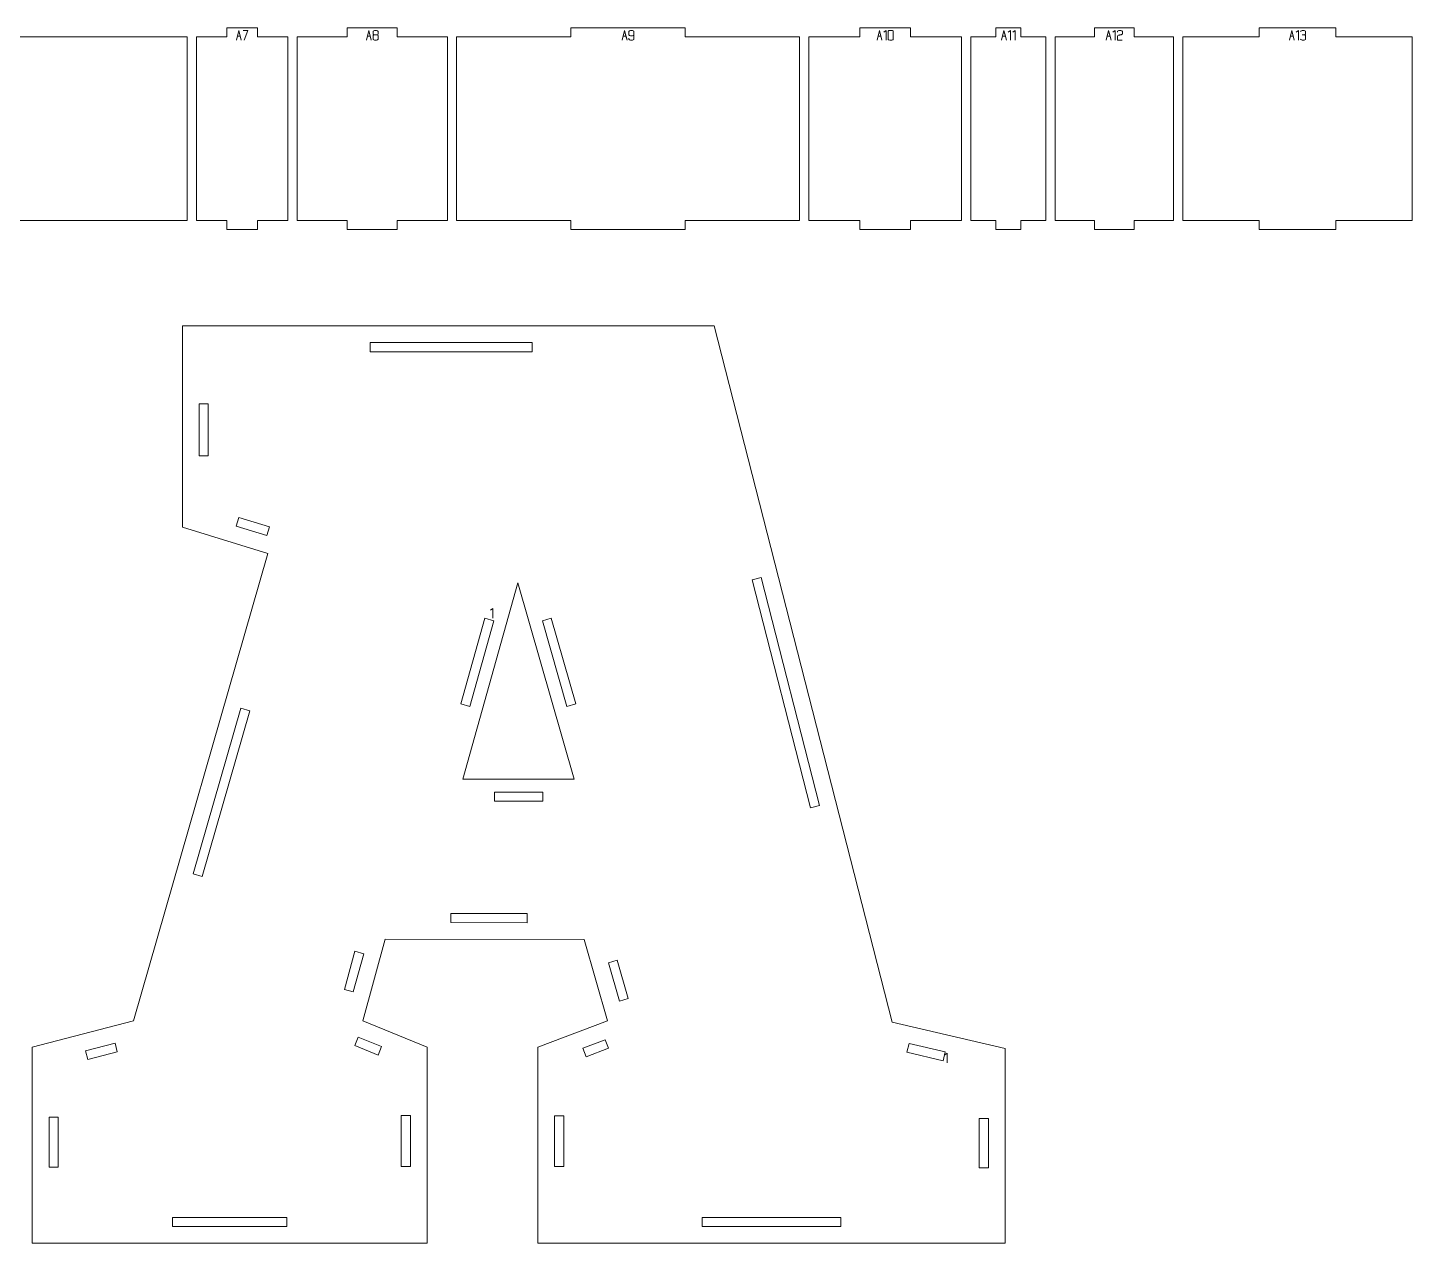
# Model space of a CAD drawing. Header units: centimetres. Extents: x -249 to 275, y -506 to 461.
# Drawn here: x -184.52 to -139.27, y 288.9 to 328.65 of the extents above; entities that cross this region are included whole.
import ezdxf

# ---------------------------------------------------------------- set-up
doc = ezdxf.new("R2010")
doc.units = ezdxf.units.CM
doc.header["$MEASUREMENT"] = 0
doc.layers.add('Capa 1', color=7, linetype='Continuous')

msp = doc.modelspace()

# ---------------------------------------------------------------- hatches: boundary and pattern name
at = {"layer": 'Capa 1', "true_color": 0x3e4095}
h = msp.add_hatch(color=175, dxfattribs=at)
edge = h.paths.add_edge_path()
edge.add_spline(control_points=[(-169.32347, 309.66116), (-169.32347, 309.66116), (-169.3996, 309.60842), (-169.3996, 309.60842), (-169.3996, 309.60842), (-169.32347, 309.66116), (-169.32347, 309.66116), (-169.32347, 309.66116), (-169.32347, 309.34426), (-169.32347, 309.34426), (-169.32347, 309.34426), (-169.32347, 309.66116), (-169.32347, 309.66116)], knot_values=[0, 0, 0, 0, 0.25, 0.25, 0.25, 0.5, 0.5, 0.5, 0.75, 0.75, 0.75, 1, 1, 1, 1], degree=3, periodic=1)

# ---------------------------------------------------------------- linework, layer by layer
at = {"layer": 'Capa 1', "color": 240, "lineweight": 9}
for points, knots in [([(-196.22476, 328.35017), (-196.22476, 328.35017), (-196.22476, 322.35017), (-196.22476, 322.35017), (-196.22476, 322.35017), (-190.5866, 322.35017), (-190.5866, 322.35017), (-190.5866, 322.35017), (-190.5866, 322.05017), (-190.5866, 322.05017), (-190.5866, 322.05017), (-184.94844, 322.05017), (-184.94844, 322.05017), (-184.94844, 322.05017), (-184.94844, 322.35017), (-184.94844, 322.35017), (-184.94844, 322.35017), (-179.31028, 322.35017), (-179.31028, 322.35017), (-179.31028, 322.35017), (-179.31028, 328.35017), (-179.31028, 328.35017), (-179.31028, 328.35017), (-184.94844, 328.35017), (-184.94844, 328.35017), (-184.94844, 328.35017), (-184.94844, 328.65017), (-184.94844, 328.65017), (-184.94844, 328.65017), (-190.5866, 328.65017), (-190.5866, 328.65017), (-190.5866, 328.65017), (-190.5866, 328.35017), (-190.5866, 328.35017), (-190.5866, 328.35017), (-196.22476, 328.35017), (-196.22476, 328.35017)], [0, 0, 0, 0, 0.08333333, 0.08333333, 0.08333333, 0.16666667, 0.16666667, 0.16666667, 0.25, 0.25, 0.25, 0.33333333, 0.33333333, 0.33333333, 0.41666667, 0.41666667, 0.41666667, 0.5, 0.5, 0.5, 0.58333333, 0.58333333, 0.58333333, 0.66666667, 0.66666667, 0.66666667, 0.75, 0.75, 0.75, 0.83333333, 0.83333333, 0.83333333, 0.91666667, 0.91666667, 0.91666667, 1, 1, 1, 1]), ([(-179.01028, 328.35017), (-179.01028, 328.35017), (-179.01028, 322.35017), (-179.01028, 322.35017), (-179.01028, 322.35017), (-178.01262, 322.35017), (-178.01262, 322.35017), (-178.01262, 322.35017), (-178.01262, 322.05017), (-178.01262, 322.05017), (-178.01262, 322.05017), (-177.01495, 322.05017), (-177.01495, 322.05017), (-177.01495, 322.05017), (-177.01495, 322.35017), (-177.01495, 322.35017), (-177.01495, 322.35017), (-176.01729, 322.35017), (-176.01729, 322.35017), (-176.01729, 322.35017), (-176.01729, 328.35017), (-176.01729, 328.35017), (-176.01729, 328.35017), (-177.01495, 328.35017), (-177.01495, 328.35017), (-177.01495, 328.35017), (-177.01495, 328.65017), (-177.01495, 328.65017), (-177.01495, 328.65017), (-178.01262, 328.65017), (-178.01262, 328.65017), (-178.01262, 328.65017), (-178.01262, 328.35017), (-178.01262, 328.35017), (-178.01262, 328.35017), (-179.01028, 328.35017), (-179.01028, 328.35017)], [0, 0, 0, 0, 0.08333333, 0.08333333, 0.08333333, 0.16666667, 0.16666667, 0.16666667, 0.25, 0.25, 0.25, 0.33333333, 0.33333333, 0.33333333, 0.41666667, 0.41666667, 0.41666667, 0.5, 0.5, 0.5, 0.58333333, 0.58333333, 0.58333333, 0.66666667, 0.66666667, 0.66666667, 0.75, 0.75, 0.75, 0.83333333, 0.83333333, 0.83333333, 0.91666667, 0.91666667, 0.91666667, 1, 1, 1, 1]), ([(-175.71729, 328.35017), (-175.71729, 328.35017), (-175.71729, 322.35017), (-175.71729, 322.35017), (-175.71729, 322.35017), (-174.08115, 322.35017), (-174.08115, 322.35017), (-174.08115, 322.35017), (-174.08115, 322.05017), (-174.08115, 322.05017), (-174.08115, 322.05017), (-172.44501, 322.05017), (-172.44501, 322.05017), (-172.44501, 322.05017), (-172.44501, 322.35017), (-172.44501, 322.35017), (-172.44501, 322.35017), (-170.80886, 322.35017), (-170.80886, 322.35017), (-170.80886, 322.35017), (-170.80886, 328.35017), (-170.80886, 328.35017), (-170.80886, 328.35017), (-172.44501, 328.35017), (-172.44501, 328.35017), (-172.44501, 328.35017), (-172.44501, 328.65017), (-172.44501, 328.65017), (-172.44501, 328.65017), (-174.08115, 328.65017), (-174.08115, 328.65017), (-174.08115, 328.65017), (-174.08115, 328.35017), (-174.08115, 328.35017), (-174.08115, 328.35017), (-175.71729, 328.35017), (-175.71729, 328.35017)], [0, 0, 0, 0, 0.08333333, 0.08333333, 0.08333333, 0.16666667, 0.16666667, 0.16666667, 0.25, 0.25, 0.25, 0.33333333, 0.33333333, 0.33333333, 0.41666667, 0.41666667, 0.41666667, 0.5, 0.5, 0.5, 0.58333333, 0.58333333, 0.58333333, 0.66666667, 0.66666667, 0.66666667, 0.75, 0.75, 0.75, 0.83333333, 0.83333333, 0.83333333, 0.91666667, 0.91666667, 0.91666667, 1, 1, 1, 1]), ([(-170.50886, 328.35017), (-170.50886, 328.35017), (-170.50886, 322.35017), (-170.50886, 322.35017), (-170.50886, 322.35017), (-166.77144, 322.35017), (-166.77144, 322.35017), (-166.77144, 322.35017), (-166.77144, 322.05017), (-166.77144, 322.05017), (-166.77144, 322.05017), (-163.03401, 322.05017), (-163.03401, 322.05017), (-163.03401, 322.05017), (-163.03401, 322.35017), (-163.03401, 322.35017), (-163.03401, 322.35017), (-159.29658, 322.35017), (-159.29658, 322.35017), (-159.29658, 322.35017), (-159.29658, 328.35017), (-159.29658, 328.35017), (-159.29658, 328.35017), (-163.03401, 328.35017), (-163.03401, 328.35017), (-163.03401, 328.35017), (-163.03401, 328.65017), (-163.03401, 328.65017), (-163.03401, 328.65017), (-166.77144, 328.65017), (-166.77144, 328.65017), (-166.77144, 328.65017), (-166.77144, 328.35017), (-166.77144, 328.35017), (-166.77144, 328.35017), (-170.50886, 328.35017), (-170.50886, 328.35017)], [0, 0, 0, 0, 0.08333333, 0.08333333, 0.08333333, 0.16666667, 0.16666667, 0.16666667, 0.25, 0.25, 0.25, 0.33333333, 0.33333333, 0.33333333, 0.41666667, 0.41666667, 0.41666667, 0.5, 0.5, 0.5, 0.58333333, 0.58333333, 0.58333333, 0.66666667, 0.66666667, 0.66666667, 0.75, 0.75, 0.75, 0.83333333, 0.83333333, 0.83333333, 0.91666667, 0.91666667, 0.91666667, 1, 1, 1, 1]), ([(-158.99658, 328.35017), (-158.99658, 328.35017), (-158.99658, 322.35017), (-158.99658, 322.35017), (-158.99658, 322.35017), (-157.33172, 322.35017), (-157.33172, 322.35017), (-157.33172, 322.35017), (-157.33172, 322.05017), (-157.33172, 322.05017), (-157.33172, 322.05017), (-155.66686, 322.05017), (-155.66686, 322.05017), (-155.66686, 322.05017), (-155.66686, 322.35017), (-155.66686, 322.35017), (-155.66686, 322.35017), (-154.002, 322.35017), (-154.002, 322.35017), (-154.002, 322.35017), (-154.002, 328.35017), (-154.002, 328.35017), (-154.002, 328.35017), (-155.66686, 328.35017), (-155.66686, 328.35017), (-155.66686, 328.35017), (-155.66686, 328.65017), (-155.66686, 328.65017), (-155.66686, 328.65017), (-157.33172, 328.65017), (-157.33172, 328.65017), (-157.33172, 328.65017), (-157.33172, 328.35017), (-157.33172, 328.35017), (-157.33172, 328.35017), (-158.99658, 328.35017), (-158.99658, 328.35017)], [0, 0, 0, 0, 0.08333333, 0.08333333, 0.08333333, 0.16666667, 0.16666667, 0.16666667, 0.25, 0.25, 0.25, 0.33333333, 0.33333333, 0.33333333, 0.41666667, 0.41666667, 0.41666667, 0.5, 0.5, 0.5, 0.58333333, 0.58333333, 0.58333333, 0.66666667, 0.66666667, 0.66666667, 0.75, 0.75, 0.75, 0.83333333, 0.83333333, 0.83333333, 0.91666667, 0.91666667, 0.91666667, 1, 1, 1, 1]), ([(-153.702, 328.35017), (-153.702, 328.35017), (-153.702, 322.35017), (-153.702, 322.35017), (-153.702, 322.35017), (-152.8821, 322.35017), (-152.8821, 322.35017), (-152.8821, 322.35017), (-152.8821, 322.05017), (-152.8821, 322.05017), (-152.8821, 322.05017), (-152.0622, 322.05017), (-152.0622, 322.05017), (-152.0622, 322.05017), (-152.0622, 322.35017), (-152.0622, 322.35017), (-152.0622, 322.35017), (-151.2423, 322.35017), (-151.2423, 322.35017), (-151.2423, 322.35017), (-151.2423, 328.35017), (-151.2423, 328.35017), (-151.2423, 328.35017), (-152.0622, 328.35017), (-152.0622, 328.35017), (-152.0622, 328.35017), (-152.0622, 328.65017), (-152.0622, 328.65017), (-152.0622, 328.65017), (-152.8821, 328.65017), (-152.8821, 328.65017), (-152.8821, 328.65017), (-152.8821, 328.35017), (-152.8821, 328.35017), (-152.8821, 328.35017), (-153.702, 328.35017), (-153.702, 328.35017)], [0, 0, 0, 0, 0.08333333, 0.08333333, 0.08333333, 0.16666667, 0.16666667, 0.16666667, 0.25, 0.25, 0.25, 0.33333333, 0.33333333, 0.33333333, 0.41666667, 0.41666667, 0.41666667, 0.5, 0.5, 0.5, 0.58333333, 0.58333333, 0.58333333, 0.66666667, 0.66666667, 0.66666667, 0.75, 0.75, 0.75, 0.83333333, 0.83333333, 0.83333333, 0.91666667, 0.91666667, 0.91666667, 1, 1, 1, 1]), ([(-150.9423, 328.35017), (-150.9423, 328.35017), (-150.9423, 322.35017), (-150.9423, 322.35017), (-150.9423, 322.35017), (-149.65235, 322.35017), (-149.65235, 322.35017), (-149.65235, 322.35017), (-149.65235, 322.05017), (-149.65235, 322.05017), (-149.65235, 322.05017), (-148.3624, 322.05017), (-148.3624, 322.05017), (-148.3624, 322.05017), (-148.3624, 322.35017), (-148.3624, 322.35017), (-148.3624, 322.35017), (-147.07246, 322.35017), (-147.07246, 322.35017), (-147.07246, 322.35017), (-147.07246, 328.35017), (-147.07246, 328.35017), (-147.07246, 328.35017), (-148.3624, 328.35017), (-148.3624, 328.35017), (-148.3624, 328.35017), (-148.3624, 328.65017), (-148.3624, 328.65017), (-148.3624, 328.65017), (-149.65235, 328.65017), (-149.65235, 328.65017), (-149.65235, 328.65017), (-149.65235, 328.35017), (-149.65235, 328.35017), (-149.65235, 328.35017), (-150.9423, 328.35017), (-150.9423, 328.35017)], [0, 0, 0, 0, 0.08333333, 0.08333333, 0.08333333, 0.16666667, 0.16666667, 0.16666667, 0.25, 0.25, 0.25, 0.33333333, 0.33333333, 0.33333333, 0.41666667, 0.41666667, 0.41666667, 0.5, 0.5, 0.5, 0.58333333, 0.58333333, 0.58333333, 0.66666667, 0.66666667, 0.66666667, 0.75, 0.75, 0.75, 0.83333333, 0.83333333, 0.83333333, 0.91666667, 0.91666667, 0.91666667, 1, 1, 1, 1]), ([(-146.77246, 328.35017), (-146.77246, 328.35017), (-146.77246, 322.35017), (-146.77246, 322.35017), (-146.77246, 322.35017), (-144.27145, 322.35017), (-144.27145, 322.35017), (-144.27145, 322.35017), (-144.27145, 322.05017), (-144.27145, 322.05017), (-144.27145, 322.05017), (-141.77045, 322.05017), (-141.77045, 322.05017), (-141.77045, 322.05017), (-141.77045, 322.35017), (-141.77045, 322.35017), (-141.77045, 322.35017), (-139.26944, 322.35017), (-139.26944, 322.35017), (-139.26944, 322.35017), (-139.26944, 328.35017), (-139.26944, 328.35017), (-139.26944, 328.35017), (-141.77045, 328.35017), (-141.77045, 328.35017), (-141.77045, 328.35017), (-141.77045, 328.65017), (-141.77045, 328.65017), (-141.77045, 328.65017), (-144.27145, 328.65017), (-144.27145, 328.65017), (-144.27145, 328.65017), (-144.27145, 328.35017), (-144.27145, 328.35017), (-144.27145, 328.35017), (-146.77246, 328.35017), (-146.77246, 328.35017)], [0, 0, 0, 0, 0.08333333, 0.08333333, 0.08333333, 0.16666667, 0.16666667, 0.16666667, 0.25, 0.25, 0.25, 0.33333333, 0.33333333, 0.33333333, 0.41666667, 0.41666667, 0.41666667, 0.5, 0.5, 0.5, 0.58333333, 0.58333333, 0.58333333, 0.66666667, 0.66666667, 0.66666667, 0.75, 0.75, 0.75, 0.83333333, 0.83333333, 0.83333333, 0.91666667, 0.91666667, 0.91666667, 1, 1, 1, 1]), ([(-152.5745, 295.27358), (-152.5745, 295.27358), (-152.5745, 288.90342), (-152.5745, 288.90342), (-152.5745, 288.90342), (-167.85055, 288.90342), (-167.85055, 288.90342), (-167.85055, 288.90342), (-167.85055, 295.31663), (-167.85055, 295.31663), (-167.85055, 295.31663), (-165.5699, 296.17746), (-165.5699, 296.17746), (-165.5699, 296.17746), (-166.33554, 298.8353), (-166.33554, 298.8353), (-166.33554, 298.8353), (-172.84216, 298.84604), (-172.84216, 298.84604), (-172.84216, 298.84604), (-173.57369, 296.17746), (-173.57369, 296.17746), (-173.57369, 296.17746), (-171.46516, 295.31663), (-171.46516, 295.31663), (-171.46516, 295.31663), (-171.46516, 288.90342), (-171.46516, 288.90342), (-171.46516, 288.90342), (-184.3745, 288.90342), (-184.3745, 288.90342), (-184.3745, 288.90342), (-184.3745, 295.31663), (-184.3745, 295.31663), (-184.3745, 295.31663), (-181.0611, 296.17746), (-181.0611, 296.17746), (-181.0611, 296.17746), (-176.67193, 311.45721), (-176.67193, 311.45721), (-176.67193, 311.45721), (-179.46896, 312.31805), (-179.46896, 312.31805), (-179.46896, 312.31805), (-179.46896, 318.90342), (-179.46896, 318.90342), (-179.46896, 318.90342), (-162.08438, 318.90342), (-162.08438, 318.90342), (-162.08438, 318.90342), (-156.27518, 296.13442), (-156.27518, 296.13442), (-156.27518, 296.13442), (-152.5745, 295.27358), (-152.5745, 295.27358)], [0, 0, 0, 0, 0.05555556, 0.05555556, 0.05555556, 0.11111111, 0.11111111, 0.11111111, 0.16666667, 0.16666667, 0.16666667, 0.22222222, 0.22222222, 0.22222222, 0.27777778, 0.27777778, 0.27777778, 0.33333333, 0.33333333, 0.33333333, 0.38888889, 0.38888889, 0.38888889, 0.44444444, 0.44444444, 0.44444444, 0.5, 0.5, 0.5, 0.55555556, 0.55555556, 0.55555556, 0.61111111, 0.61111111, 0.61111111, 0.66666667, 0.66666667, 0.66666667, 0.72222222, 0.72222222, 0.72222222, 0.77777778, 0.77777778, 0.77777778, 0.83333333, 0.83333333, 0.83333333, 0.88888889, 0.88888889, 0.88888889, 0.94444444, 0.94444444, 0.94444444, 1, 1, 1, 1]), ([(-173.32815, 318.05489), (-173.32815, 318.05489), (-168.03588, 318.05489), (-168.03588, 318.05489), (-168.03588, 318.05489), (-168.03588, 318.35489), (-168.03588, 318.35489), (-168.03588, 318.35489), (-173.32815, 318.35489), (-173.32815, 318.35489), (-173.32815, 318.35489), (-173.32815, 318.05489), (-173.32815, 318.05489)], [0, 0, 0, 0, 0.25, 0.25, 0.25, 0.5, 0.5, 0.5, 0.75, 0.75, 0.75, 1, 1, 1, 1]), ([(-178.62043, 314.6481), (-178.62043, 314.6481), (-178.62043, 316.3515), (-178.62043, 316.3515), (-178.62043, 316.3515), (-178.92043, 316.3515), (-178.92043, 316.3515), (-178.92043, 316.3515), (-178.92043, 314.6481), (-178.92043, 314.6481), (-178.92043, 314.6481), (-178.62043, 314.6481), (-178.62043, 314.6481)], [0, 0, 0, 0, 0.25, 0.25, 0.25, 0.5, 0.5, 0.5, 0.75, 0.75, 0.75, 1, 1, 1, 1]), ([(-176.62446, 312.33041), (-176.62446, 312.33041), (-177.62245, 312.63756), (-177.62245, 312.63756), (-177.62245, 312.63756), (-177.71069, 312.35083), (-177.71069, 312.35083), (-177.71069, 312.35083), (-176.71271, 312.04368), (-176.71271, 312.04368), (-176.71271, 312.04368), (-176.62446, 312.33041), (-176.62446, 312.33041)], [0, 0, 0, 0, 0.25, 0.25, 0.25, 0.5, 0.5, 0.5, 0.75, 0.75, 0.75, 1, 1, 1, 1]), ([(-168.50008, 310.50157), (-168.50008, 310.50157), (-170.29826, 304.08381), (-170.29826, 304.08381), (-170.29826, 304.08381), (-166.66106, 304.08381), (-166.66106, 304.08381), (-166.66106, 304.08381), (-168.50008, 310.50157), (-168.50008, 310.50157)], [0, 0, 0, 0, 0.33333333, 0.33333333, 0.33333333, 0.66666667, 0.66666667, 0.66666667, 1, 1, 1, 1]), ([(-160.84096, 310.59756), (-160.84096, 310.59756), (-158.93833, 303.14022), (-158.93833, 303.14022), (-158.93833, 303.14022), (-158.64764, 303.21439), (-158.64764, 303.21439), (-158.64764, 303.21439), (-160.55028, 310.67172), (-160.55028, 310.67172), (-160.55028, 310.67172), (-160.84096, 310.59756), (-160.84096, 310.59756)], [0, 0, 0, 0, 0.25, 0.25, 0.25, 0.5, 0.5, 0.5, 0.75, 0.75, 0.75, 1, 1, 1, 1]), ([(-170.07338, 306.45894), (-170.07338, 306.45894), (-169.28902, 309.25834), (-169.28902, 309.25834), (-169.28902, 309.25834), (-169.5779, 309.33928), (-169.5779, 309.33928), (-169.5779, 309.33928), (-170.36225, 306.53988), (-170.36225, 306.53988), (-170.36225, 306.53988), (-170.07338, 306.45894), (-170.07338, 306.45894)], [0, 0, 0, 0, 0.25, 0.25, 0.25, 0.5, 0.5, 0.5, 0.75, 0.75, 0.75, 1, 1, 1, 1]), ([(-167.7025, 309.25834), (-167.7025, 309.25834), (-166.90032, 306.45894), (-166.90032, 306.45894), (-166.90032, 306.45894), (-166.61193, 306.54158), (-166.61193, 306.54158), (-166.61193, 306.54158), (-167.4141, 309.34098), (-167.4141, 309.34098), (-167.4141, 309.34098), (-167.7025, 309.25834), (-167.7025, 309.25834)], [0, 0, 0, 0, 0.25, 0.25, 0.25, 0.5, 0.5, 0.5, 0.75, 0.75, 0.75, 1, 1, 1, 1]), ([(-178.82256, 300.89694), (-178.82256, 300.89694), (-177.26593, 306.31595), (-177.26593, 306.31595), (-177.26593, 306.31595), (-177.55427, 306.39878), (-177.55427, 306.39878), (-177.55427, 306.39878), (-179.1109, 300.97976), (-179.1109, 300.97976), (-179.1109, 300.97976), (-178.82256, 300.89694), (-178.82256, 300.89694)], [0, 0, 0, 0, 0.25, 0.25, 0.25, 0.5, 0.5, 0.5, 0.75, 0.75, 0.75, 1, 1, 1, 1]), ([(-167.68468, 303.65955), (-167.68468, 303.65955), (-169.2712, 303.65955), (-169.2712, 303.65955), (-169.2712, 303.65955), (-169.2712, 303.35955), (-169.2712, 303.35955), (-169.2712, 303.35955), (-167.68468, 303.35955), (-167.68468, 303.35955), (-167.68468, 303.35955), (-167.68468, 303.65955), (-167.68468, 303.65955)], [0, 0, 0, 0, 0.25, 0.25, 0.25, 0.5, 0.5, 0.5, 0.75, 0.75, 0.75, 1, 1, 1, 1]), ([(-168.19764, 299.68691), (-168.19764, 299.68691), (-170.69864, 299.69103), (-170.69864, 299.69103), (-170.69864, 299.69103), (-170.69914, 299.39104), (-170.69914, 299.39104), (-170.69914, 299.39104), (-168.19814, 299.38691), (-168.19814, 299.38691), (-168.19814, 299.38691), (-168.19764, 299.68691), (-168.19764, 299.68691)], [0, 0, 0, 0, 0.25, 0.25, 0.25, 0.5, 0.5, 0.5, 0.75, 0.75, 0.75, 1, 1, 1, 1]), ([(-173.83013, 298.45159), (-173.83013, 298.45159), (-174.17115, 297.20754), (-174.17115, 297.20754), (-174.17115, 297.20754), (-173.88183, 297.12822), (-173.88183, 297.12822), (-173.88183, 297.12822), (-173.5408, 298.37228), (-173.5408, 298.37228), (-173.5408, 298.37228), (-173.83013, 298.45159), (-173.83013, 298.45159)], [0, 0, 0, 0, 0.25, 0.25, 0.25, 0.5, 0.5, 0.5, 0.75, 0.75, 0.75, 1, 1, 1, 1]), ([(-164.89751, 296.90867), (-164.89751, 296.90867), (-165.25719, 298.15729), (-165.25719, 298.15729), (-165.25719, 298.15729), (-165.54547, 298.07424), (-165.54547, 298.07424), (-165.54547, 298.07424), (-165.18578, 296.82563), (-165.18578, 296.82563), (-165.18578, 296.82563), (-164.89751, 296.90867), (-164.89751, 296.90867)], [0, 0, 0, 0, 0.25, 0.25, 0.25, 0.5, 0.5, 0.5, 0.75, 0.75, 0.75, 1, 1, 1, 1]), ([(-173.83184, 295.36634), (-173.83184, 295.36634), (-173.07277, 295.05643), (-173.07277, 295.05643), (-173.07277, 295.05643), (-172.95937, 295.33418), (-172.95937, 295.33418), (-172.95937, 295.33418), (-173.71845, 295.64408), (-173.71845, 295.64408), (-173.71845, 295.64408), (-173.83184, 295.36634), (-173.83184, 295.36634)], [0, 0, 0, 0, 0.25, 0.25, 0.25, 0.5, 0.5, 0.5, 0.75, 0.75, 0.75, 1, 1, 1, 1]), ([(-166.27387, 295.00478), (-166.27387, 295.00478), (-165.54573, 295.27962), (-165.54573, 295.27962), (-165.54573, 295.27962), (-165.65167, 295.56029), (-165.65167, 295.56029), (-165.65167, 295.56029), (-166.37982, 295.28545), (-166.37982, 295.28545), (-166.37982, 295.28545), (-166.27387, 295.00478), (-166.27387, 295.00478)], [0, 0, 0, 0, 0.25, 0.25, 0.25, 0.5, 0.5, 0.5, 0.75, 0.75, 0.75, 1, 1, 1, 1]), ([(-182.56036, 294.91125), (-182.56036, 294.91125), (-181.59476, 295.16211), (-181.59476, 295.16211), (-181.59476, 295.16211), (-181.67019, 295.45248), (-181.67019, 295.45248), (-181.67019, 295.45248), (-182.6358, 295.20161), (-182.6358, 295.20161), (-182.6358, 295.20161), (-182.56036, 294.91125), (-182.56036, 294.91125)], [0, 0, 0, 0, 0.25, 0.25, 0.25, 0.5, 0.5, 0.5, 0.75, 0.75, 0.75, 1, 1, 1, 1]), ([(-155.78758, 295.14981), (-155.78758, 295.14981), (-154.6053, 294.8748), (-154.6053, 294.8748), (-154.6053, 294.8748), (-154.53733, 295.167), (-154.53733, 295.167), (-154.53733, 295.167), (-155.71961, 295.44201), (-155.71961, 295.44201), (-155.71961, 295.44201), (-155.78758, 295.14981), (-155.78758, 295.14981)], [0, 0, 0, 0, 0.25, 0.25, 0.25, 0.5, 0.5, 0.5, 0.75, 0.75, 0.75, 1, 1, 1, 1]), ([(-183.52597, 291.38809), (-183.52597, 291.38809), (-183.52597, 293.02424), (-183.52597, 293.02424), (-183.52597, 293.02424), (-183.82597, 293.02424), (-183.82597, 293.02424), (-183.82597, 293.02424), (-183.82597, 291.38809), (-183.82597, 291.38809), (-183.82597, 291.38809), (-183.52597, 291.38809), (-183.52597, 291.38809)], [0, 0, 0, 0, 0.25, 0.25, 0.25, 0.5, 0.5, 0.5, 0.75, 0.75, 0.75, 1, 1, 1, 1]), ([(-172.31369, 293.08167), (-172.31369, 293.08167), (-172.31369, 291.41681), (-172.31369, 291.41681), (-172.31369, 291.41681), (-172.01369, 291.41681), (-172.01369, 291.41681), (-172.01369, 291.41681), (-172.01369, 293.08167), (-172.01369, 293.08167), (-172.01369, 293.08167), (-172.31369, 293.08167), (-172.31369, 293.08167)], [0, 0, 0, 0, 0.25, 0.25, 0.25, 0.5, 0.5, 0.5, 0.75, 0.75, 0.75, 1, 1, 1, 1]), ([(-167.00202, 291.41128), (-167.00202, 291.41128), (-167.00202, 293.07061), (-167.00202, 293.07061), (-167.00202, 293.07061), (-167.30202, 293.07061), (-167.30202, 293.07061), (-167.30202, 293.07061), (-167.30202, 291.41128), (-167.30202, 291.41128), (-167.30202, 291.41128), (-167.00202, 291.41128), (-167.00202, 291.41128)], [0, 0, 0, 0, 0.25, 0.25, 0.25, 0.5, 0.5, 0.5, 0.75, 0.75, 0.75, 1, 1, 1, 1]), ([(-153.42303, 292.98384), (-153.42303, 292.98384), (-153.42303, 291.36789), (-153.42303, 291.36789), (-153.42303, 291.36789), (-153.12303, 291.36789), (-153.12303, 291.36789), (-153.12303, 291.36789), (-153.12303, 292.98384), (-153.12303, 292.98384), (-153.12303, 292.98384), (-153.42303, 292.98384), (-153.42303, 292.98384)], [0, 0, 0, 0, 0.25, 0.25, 0.25, 0.5, 0.5, 0.5, 0.75, 0.75, 0.75, 1, 1, 1, 1]), ([(-176.05112, 289.75195), (-176.05112, 289.75195), (-179.78854, 289.75195), (-179.78854, 289.75195), (-179.78854, 289.75195), (-179.78854, 289.45195), (-179.78854, 289.45195), (-179.78854, 289.45195), (-176.05112, 289.45195), (-176.05112, 289.45195), (-176.05112, 289.45195), (-176.05112, 289.75195), (-176.05112, 289.75195)], [0, 0, 0, 0, 0.25, 0.25, 0.25, 0.5, 0.5, 0.5, 0.75, 0.75, 0.75, 1, 1, 1, 1]), ([(-157.94936, 289.75195), (-157.94936, 289.75195), (-162.47569, 289.75195), (-162.47569, 289.75195), (-162.47569, 289.75195), (-162.47569, 289.45195), (-162.47569, 289.45195), (-162.47569, 289.45195), (-157.94936, 289.45195), (-157.94936, 289.45195), (-157.94936, 289.45195), (-157.94936, 289.75195), (-157.94936, 289.75195)], [0, 0, 0, 0, 0.25, 0.25, 0.25, 0.5, 0.5, 0.5, 0.75, 0.75, 0.75, 1, 1, 1, 1])]:
    msp.add_open_spline(points, degree=3, knots=knots, dxfattribs=at)
at = {"layer": 'Capa 1', "color": 114, "lineweight": 9}
for points, knots in [([(-177.54314, 328.24377), (-177.54314, 328.24377), (-177.62569, 328.56067), (-177.62569, 328.56067), (-177.62569, 328.56067), (-177.70365, 328.24377), (-177.70365, 328.24377), (-177.70365, 328.24377), (-177.67063, 328.37723), (-177.67063, 328.37723), (-177.67063, 328.37723), (-177.57799, 328.37723), (-177.57799, 328.37723), (-177.57799, 328.37723), (-177.54314, 328.24377), (-177.54314, 328.24377)], [0, 0, 0, 0, 0.2, 0.2, 0.2, 0.4, 0.4, 0.4, 0.6, 0.6, 0.6, 0.8, 0.8, 0.8, 1, 1, 1, 1]), ([(-177.67063, 328.37768), (-177.67063, 328.37768), (-177.62569, 328.56067), (-177.62569, 328.56067), (-177.62569, 328.56067), (-177.57799, 328.37768), (-177.57799, 328.37768), (-177.57799, 328.37768), (-177.67063, 328.37768), (-177.67063, 328.37768)], [0, 0, 0, 0, 0.33333333, 0.33333333, 0.33333333, 0.66666667, 0.66666667, 0.66666667, 1, 1, 1, 1]), ([(-177.445, 328.24377), (-177.445, 328.24377), (-177.32392, 328.56021), (-177.32392, 328.56021), (-177.32392, 328.56021), (-177.48352, 328.56021), (-177.48352, 328.56021), (-177.48352, 328.56021), (-177.32392, 328.56021), (-177.32392, 328.56021), (-177.32392, 328.56021), (-177.445, 328.24377), (-177.445, 328.24377)], [0, 0, 0, 0, 0.25, 0.25, 0.25, 0.5, 0.5, 0.5, 0.75, 0.75, 0.75, 1, 1, 1, 1]), ([(-173.29518, 328.24377), (-173.29518, 328.24377), (-173.37773, 328.56067), (-173.37773, 328.56067), (-173.37773, 328.56067), (-173.45569, 328.24377), (-173.45569, 328.24377), (-173.45569, 328.24377), (-173.42267, 328.37723), (-173.42267, 328.37723), (-173.42267, 328.37723), (-173.33003, 328.37723), (-173.33003, 328.37723), (-173.33003, 328.37723), (-173.29518, 328.24377), (-173.29518, 328.24377)], [0, 0, 0, 0, 0.2, 0.2, 0.2, 0.4, 0.4, 0.4, 0.6, 0.6, 0.6, 0.8, 0.8, 0.8, 1, 1, 1, 1]), ([(-173.42267, 328.37768), (-173.42267, 328.37768), (-173.37773, 328.56067), (-173.37773, 328.56067), (-173.37773, 328.56067), (-173.33003, 328.37768), (-173.33003, 328.37768), (-173.33003, 328.37768), (-173.42267, 328.37768), (-173.42267, 328.37768)], [0, 0, 0, 0, 0.33333333, 0.33333333, 0.33333333, 0.66666667, 0.66666667, 0.66666667, 1, 1, 1, 1]), ([(-173.23556, 328.4506), (-173.23556, 328.44265), (-173.2299, 328.43547), (-173.21859, 328.42905), (-173.20728, 328.42263), (-173.18542, 328.41835), (-173.15301, 328.41621), (-173.1206, 328.41835), (-173.09874, 328.42263), (-173.08743, 328.42905), (-173.07612, 328.43547), (-173.07046, 328.44265), (-173.07046, 328.4506), (-173.07046, 328.4506), (-173.07046, 328.5249), (-173.07046, 328.5249), (-173.07046, 328.53468), (-173.07833, 328.54301), (-173.09408, 328.54989), (-173.10982, 328.55677), (-173.12947, 328.56021), (-173.15301, 328.56021), (-173.17655, 328.56021), (-173.1962, 328.55677), (-173.21194, 328.54989), (-173.22769, 328.54301), (-173.23556, 328.53468), (-173.23556, 328.5249), (-173.23556, 328.5249), (-173.23556, 328.4506), (-173.23556, 328.4506)], [0, 0, 0, 0, 0.1, 0.1, 0.1, 0.2, 0.2, 0.2, 0.3, 0.3, 0.3, 0.4, 0.4, 0.4, 0.5, 0.5, 0.5, 0.6, 0.6, 0.6, 0.7, 0.7, 0.7, 0.8, 0.8, 0.8, 0.9, 0.9, 0.9, 1, 1, 1, 1]), ([(-173.15301, 328.24377), (-173.17655, 328.24377), (-173.1962, 328.24721), (-173.21194, 328.25409), (-173.22769, 328.26097), (-173.23556, 328.2693), (-173.23556, 328.27908), (-173.23556, 328.27908), (-173.23556, 328.38227), (-173.23556, 328.38227), (-173.23556, 328.39053), (-173.2299, 328.39771), (-173.21859, 328.40382), (-173.20728, 328.40994), (-173.18542, 328.41407), (-173.15301, 328.41621), (-173.18542, 328.41835), (-173.20728, 328.42263), (-173.21859, 328.42905), (-173.2299, 328.43547), (-173.23556, 328.44265), (-173.23556, 328.4506), (-173.23556, 328.4506), (-173.23556, 328.5249), (-173.23556, 328.5249), (-173.23556, 328.53468), (-173.22769, 328.54301), (-173.21194, 328.54989), (-173.1962, 328.55677), (-173.17655, 328.56021), (-173.15301, 328.56021), (-173.12947, 328.56021), (-173.10982, 328.55677), (-173.09408, 328.54989), (-173.07833, 328.54301), (-173.07046, 328.53468), (-173.07046, 328.5249), (-173.07046, 328.5249), (-173.07046, 328.4506), (-173.07046, 328.4506), (-173.07046, 328.44265), (-173.07612, 328.43547), (-173.08743, 328.42905), (-173.09874, 328.42263), (-173.1206, 328.41835), (-173.15301, 328.41621), (-173.1206, 328.41407), (-173.09874, 328.40994), (-173.08743, 328.40382), (-173.07612, 328.39771), (-173.07046, 328.39053), (-173.07046, 328.38227), (-173.07046, 328.38227), (-173.07046, 328.27908), (-173.07046, 328.27908), (-173.07046, 328.2693), (-173.07833, 328.26097), (-173.09408, 328.25409), (-173.10982, 328.24721), (-173.12947, 328.24377), (-173.15301, 328.24377)], [0, 0, 0, 0, 0.05, 0.05, 0.05, 0.1, 0.1, 0.1, 0.15, 0.15, 0.15, 0.2, 0.2, 0.2, 0.25, 0.25, 0.25, 0.3, 0.3, 0.3, 0.35, 0.35, 0.35, 0.4, 0.4, 0.4, 0.45, 0.45, 0.45, 0.5, 0.5, 0.5, 0.55, 0.55, 0.55, 0.6, 0.6, 0.6, 0.65, 0.65, 0.65, 0.7, 0.7, 0.7, 0.75, 0.75, 0.75, 0.8, 0.8, 0.8, 0.85, 0.85, 0.85, 0.9, 0.9, 0.9, 0.95, 0.95, 0.95, 1, 1, 1, 1]), ([(-164.93482, 328.24377), (-164.93482, 328.24377), (-165.01737, 328.56067), (-165.01737, 328.56067), (-165.01737, 328.56067), (-165.09533, 328.24377), (-165.09533, 328.24377), (-165.09533, 328.24377), (-165.06231, 328.37723), (-165.06231, 328.37723), (-165.06231, 328.37723), (-164.96967, 328.37723), (-164.96967, 328.37723), (-164.96967, 328.37723), (-164.93482, 328.24377), (-164.93482, 328.24377)], [0, 0, 0, 0, 0.2, 0.2, 0.2, 0.4, 0.4, 0.4, 0.6, 0.6, 0.6, 0.8, 0.8, 0.8, 1, 1, 1, 1]), ([(-165.06231, 328.37768), (-165.06231, 328.37768), (-165.01737, 328.56067), (-165.01737, 328.56067), (-165.01737, 328.56067), (-164.96967, 328.37768), (-164.96967, 328.37768), (-164.96967, 328.37768), (-165.06231, 328.37768), (-165.06231, 328.37768)], [0, 0, 0, 0, 0.33333333, 0.33333333, 0.33333333, 0.66666667, 0.66666667, 0.66666667, 1, 1, 1, 1]), ([(-164.8752, 328.41758), (-164.8752, 328.4078), (-164.86733, 328.39947), (-164.85158, 328.39259), (-164.83584, 328.38571), (-164.81619, 328.38227), (-164.79265, 328.38227), (-164.76941, 328.38166), (-164.74985, 328.38449), (-164.73395, 328.39075), (-164.71805, 328.39702), (-164.7101, 328.40597), (-164.7101, 328.41758), (-164.7101, 328.41758), (-164.7101, 328.5249), (-164.7101, 328.5249), (-164.7101, 328.53468), (-164.71797, 328.54301), (-164.73372, 328.54989), (-164.74946, 328.55677), (-164.76911, 328.56021), (-164.79265, 328.56021), (-164.81619, 328.56021), (-164.83584, 328.55677), (-164.85158, 328.54989), (-164.86733, 328.54301), (-164.8752, 328.53468), (-164.8752, 328.5249), (-164.8752, 328.5249), (-164.8752, 328.41758), (-164.8752, 328.41758)], [0, 0, 0, 0, 0.1, 0.1, 0.1, 0.2, 0.2, 0.2, 0.3, 0.3, 0.3, 0.4, 0.4, 0.4, 0.5, 0.5, 0.5, 0.6, 0.6, 0.6, 0.7, 0.7, 0.7, 0.8, 0.8, 0.8, 0.9, 0.9, 0.9, 1, 1, 1, 1]), ([(-164.79265, 328.24377), (-164.81619, 328.24377), (-164.83584, 328.24721), (-164.85158, 328.25409), (-164.86733, 328.26097), (-164.8752, 328.2693), (-164.8752, 328.27908), (-164.8752, 328.27908), (-164.8752, 328.30431), (-164.8752, 328.30431), (-164.8752, 328.30431), (-164.8752, 328.27908), (-164.8752, 328.27908), (-164.8752, 328.2693), (-164.86733, 328.26097), (-164.85158, 328.25409), (-164.83584, 328.24721), (-164.81619, 328.24377), (-164.79265, 328.24377), (-164.76911, 328.24377), (-164.74946, 328.24721), (-164.73372, 328.25409), (-164.71797, 328.26097), (-164.7101, 328.2693), (-164.7101, 328.27908), (-164.7101, 328.27908), (-164.7101, 328.41758), (-164.7101, 328.41758), (-164.7101, 328.40597), (-164.71805, 328.39702), (-164.73395, 328.39075), (-164.74985, 328.38449), (-164.76941, 328.38166), (-164.79265, 328.38227), (-164.81619, 328.38227), (-164.83584, 328.38571), (-164.85158, 328.39259), (-164.86733, 328.39947), (-164.8752, 328.4078), (-164.8752, 328.41758), (-164.8752, 328.41758), (-164.8752, 328.5249), (-164.8752, 328.5249), (-164.8752, 328.53468), (-164.86733, 328.54301), (-164.85158, 328.54989), (-164.83584, 328.55677), (-164.81619, 328.56021), (-164.79265, 328.56021), (-164.76911, 328.56021), (-164.74946, 328.55677), (-164.73372, 328.54989), (-164.71797, 328.54301), (-164.7101, 328.53468), (-164.7101, 328.5249), (-164.7101, 328.5249), (-164.7101, 328.41758), (-164.7101, 328.41758), (-164.7101, 328.41758), (-164.7101, 328.27908), (-164.7101, 328.27908), (-164.7101, 328.2693), (-164.71797, 328.26097), (-164.73372, 328.25409), (-164.74946, 328.24721), (-164.76911, 328.24377), (-164.79265, 328.24377)], [0, 0, 0, 0, 0.04545455, 0.04545455, 0.04545455, 0.09090909, 0.09090909, 0.09090909, 0.13636364, 0.13636364, 0.13636364, 0.18181818, 0.18181818, 0.18181818, 0.22727273, 0.22727273, 0.22727273, 0.27272727, 0.27272727, 0.27272727, 0.31818182, 0.31818182, 0.31818182, 0.36363636, 0.36363636, 0.36363636, 0.40909091, 0.40909091, 0.40909091, 0.45454545, 0.45454545, 0.45454545, 0.5, 0.5, 0.5, 0.54545455, 0.54545455, 0.54545455, 0.59090909, 0.59090909, 0.59090909, 0.63636364, 0.63636364, 0.63636364, 0.68181818, 0.68181818, 0.68181818, 0.72727273, 0.72727273, 0.72727273, 0.77272727, 0.77272727, 0.77272727, 0.81818182, 0.81818182, 0.81818182, 0.86363636, 0.86363636, 0.86363636, 0.90909091, 0.90909091, 0.90909091, 0.95454545, 0.95454545, 0.95454545, 1, 1, 1, 1]), ([(-156.60477, 328.24377), (-156.60477, 328.24377), (-156.68732, 328.56067), (-156.68732, 328.56067), (-156.68732, 328.56067), (-156.76528, 328.24377), (-156.76528, 328.24377), (-156.76528, 328.24377), (-156.73226, 328.37723), (-156.73226, 328.37723), (-156.73226, 328.37723), (-156.63962, 328.37723), (-156.63962, 328.37723), (-156.63962, 328.37723), (-156.60477, 328.24377), (-156.60477, 328.24377)], [0, 0, 0, 0, 0.2, 0.2, 0.2, 0.4, 0.4, 0.4, 0.6, 0.6, 0.6, 0.8, 0.8, 0.8, 1, 1, 1, 1]), ([(-156.73226, 328.37768), (-156.73226, 328.37768), (-156.68732, 328.56067), (-156.68732, 328.56067), (-156.68732, 328.56067), (-156.63962, 328.37768), (-156.63962, 328.37768), (-156.63962, 328.37768), (-156.73226, 328.37768), (-156.73226, 328.37768)], [0, 0, 0, 0, 0.33333333, 0.33333333, 0.33333333, 0.66666667, 0.66666667, 0.66666667, 1, 1, 1, 1]), ([(-156.46902, 328.56067), (-156.46902, 328.56067), (-156.54515, 328.50793), (-156.54515, 328.50793), (-156.54515, 328.50793), (-156.46902, 328.56067), (-156.46902, 328.56067), (-156.46902, 328.56067), (-156.46902, 328.24377), (-156.46902, 328.24377), (-156.46902, 328.24377), (-156.46902, 328.56067), (-156.46902, 328.56067)], [0, 0, 0, 0, 0.25, 0.25, 0.25, 0.5, 0.5, 0.5, 0.75, 0.75, 0.75, 1, 1, 1, 1]), ([(-156.39839, 328.26762), (-156.39839, 328.25783), (-156.39052, 328.25141), (-156.37477, 328.24836), (-156.35903, 328.2453), (-156.33938, 328.24377), (-156.31584, 328.24377), (-156.2923, 328.24377), (-156.27265, 328.2453), (-156.25691, 328.24836), (-156.24116, 328.25141), (-156.23329, 328.25783), (-156.23329, 328.26762), (-156.23329, 328.26762), (-156.23329, 328.5359), (-156.23329, 328.5359), (-156.23329, 328.54569), (-156.24116, 328.55219), (-156.25691, 328.5554), (-156.27265, 328.55861), (-156.2923, 328.56021), (-156.31584, 328.56021), (-156.33938, 328.56021), (-156.35903, 328.55861), (-156.37477, 328.5554), (-156.39052, 328.55219), (-156.39839, 328.54569), (-156.39839, 328.5359), (-156.39839, 328.5359), (-156.39839, 328.26762), (-156.39839, 328.26762)], [0, 0, 0, 0, 0.1, 0.1, 0.1, 0.2, 0.2, 0.2, 0.3, 0.3, 0.3, 0.4, 0.4, 0.4, 0.5, 0.5, 0.5, 0.6, 0.6, 0.6, 0.7, 0.7, 0.7, 0.8, 0.8, 0.8, 0.9, 0.9, 0.9, 1, 1, 1, 1]), ([(-156.23329, 328.26762), (-156.23329, 328.25783), (-156.24116, 328.25141), (-156.25691, 328.24836), (-156.27265, 328.2453), (-156.2923, 328.24377), (-156.31584, 328.24377), (-156.33938, 328.24377), (-156.35903, 328.2453), (-156.37477, 328.24836), (-156.39052, 328.25141), (-156.39839, 328.25783), (-156.39839, 328.26762), (-156.39839, 328.26762), (-156.39839, 328.5359), (-156.39839, 328.5359), (-156.39839, 328.54569), (-156.39052, 328.55219), (-156.37477, 328.5554), (-156.35903, 328.55861), (-156.33938, 328.56021), (-156.31584, 328.56021), (-156.2923, 328.56021), (-156.27265, 328.55861), (-156.25691, 328.5554), (-156.24116, 328.55219), (-156.23329, 328.54569), (-156.23329, 328.5359), (-156.23329, 328.5359), (-156.23329, 328.26762), (-156.23329, 328.26762)], [0, 0, 0, 0, 0.1, 0.1, 0.1, 0.2, 0.2, 0.2, 0.3, 0.3, 0.3, 0.4, 0.4, 0.4, 0.5, 0.5, 0.5, 0.6, 0.6, 0.6, 0.7, 0.7, 0.7, 0.8, 0.8, 0.8, 0.9, 0.9, 0.9, 1, 1, 1, 1]), ([(-152.53315, 328.24377), (-152.53315, 328.24377), (-152.6157, 328.56067), (-152.6157, 328.56067), (-152.6157, 328.56067), (-152.69366, 328.24377), (-152.69366, 328.24377), (-152.69366, 328.24377), (-152.66064, 328.37723), (-152.66064, 328.37723), (-152.66064, 328.37723), (-152.568, 328.37723), (-152.568, 328.37723), (-152.568, 328.37723), (-152.53315, 328.24377), (-152.53315, 328.24377)], [0, 0, 0, 0, 0.2, 0.2, 0.2, 0.4, 0.4, 0.4, 0.6, 0.6, 0.6, 0.8, 0.8, 0.8, 1, 1, 1, 1]), ([(-152.66064, 328.37768), (-152.66064, 328.37768), (-152.6157, 328.56067), (-152.6157, 328.56067), (-152.6157, 328.56067), (-152.568, 328.37768), (-152.568, 328.37768), (-152.568, 328.37768), (-152.66064, 328.37768), (-152.66064, 328.37768)], [0, 0, 0, 0, 0.33333333, 0.33333333, 0.33333333, 0.66666667, 0.66666667, 0.66666667, 1, 1, 1, 1]), ([(-152.3974, 328.56067), (-152.3974, 328.56067), (-152.47353, 328.50793), (-152.47353, 328.50793), (-152.47353, 328.50793), (-152.3974, 328.56067), (-152.3974, 328.56067), (-152.3974, 328.56067), (-152.3974, 328.24377), (-152.3974, 328.24377), (-152.3974, 328.24377), (-152.3974, 328.56067), (-152.3974, 328.56067)], [0, 0, 0, 0, 0.25, 0.25, 0.25, 0.5, 0.5, 0.5, 0.75, 0.75, 0.75, 1, 1, 1, 1]), ([(-152.25064, 328.56067), (-152.25064, 328.56067), (-152.32677, 328.50793), (-152.32677, 328.50793), (-152.32677, 328.50793), (-152.25064, 328.56067), (-152.25064, 328.56067), (-152.25064, 328.56067), (-152.25064, 328.24377), (-152.25064, 328.24377), (-152.25064, 328.24377), (-152.25064, 328.56067), (-152.25064, 328.56067)], [0, 0, 0, 0, 0.25, 0.25, 0.25, 0.5, 0.5, 0.5, 0.75, 0.75, 0.75, 1, 1, 1, 1]), ([(-149.11286, 328.24377), (-149.11286, 328.24377), (-149.19541, 328.56067), (-149.19541, 328.56067), (-149.19541, 328.56067), (-149.27337, 328.24377), (-149.27337, 328.24377), (-149.27337, 328.24377), (-149.24035, 328.37723), (-149.24035, 328.37723), (-149.24035, 328.37723), (-149.14771, 328.37723), (-149.14771, 328.37723), (-149.14771, 328.37723), (-149.11286, 328.24377), (-149.11286, 328.24377)], [0, 0, 0, 0, 0.2, 0.2, 0.2, 0.4, 0.4, 0.4, 0.6, 0.6, 0.6, 0.8, 0.8, 0.8, 1, 1, 1, 1]), ([(-149.24035, 328.37768), (-149.24035, 328.37768), (-149.19541, 328.56067), (-149.19541, 328.56067), (-149.19541, 328.56067), (-149.14771, 328.37768), (-149.14771, 328.37768), (-149.14771, 328.37768), (-149.24035, 328.37768), (-149.24035, 328.37768)], [0, 0, 0, 0, 0.33333333, 0.33333333, 0.33333333, 0.66666667, 0.66666667, 0.66666667, 1, 1, 1, 1]), ([(-148.97711, 328.56067), (-148.97711, 328.56067), (-149.05324, 328.50793), (-149.05324, 328.50793), (-149.05324, 328.50793), (-148.97711, 328.56067), (-148.97711, 328.56067), (-148.97711, 328.56067), (-148.97711, 328.24377), (-148.97711, 328.24377), (-148.97711, 328.24377), (-148.97711, 328.56067), (-148.97711, 328.56067)], [0, 0, 0, 0, 0.25, 0.25, 0.25, 0.5, 0.5, 0.5, 0.75, 0.75, 0.75, 1, 1, 1, 1]), ([(-148.90694, 328.24377), (-148.90694, 328.24377), (-148.90694, 328.37631), (-148.90694, 328.37631), (-148.90602, 328.38823), (-148.89517, 328.3974), (-148.87438, 328.40382), (-148.86582, 328.40444), (-148.85764, 328.40543), (-148.84984, 328.40681), (-148.84205, 328.40818), (-148.83417, 328.40963), (-148.82622, 328.41116), (-148.81155, 328.41361), (-148.80031, 328.4156), (-148.79252, 328.41712), (-148.78472, 328.41865), (-148.77715, 328.42064), (-148.76981, 328.42309), (-148.75086, 328.43012), (-148.74138, 328.43914), (-148.74138, 328.45014), (-148.74138, 328.45014), (-148.74138, 328.5249), (-148.74138, 328.5249), (-148.74138, 328.53468), (-148.74925, 328.54301), (-148.765, 328.54989), (-148.78074, 328.55677), (-148.80039, 328.56021), (-148.82393, 328.56021), (-148.84747, 328.56021), (-148.86712, 328.55677), (-148.88286, 328.54989), (-148.89861, 328.54301), (-148.90648, 328.53468), (-148.90648, 328.5249), (-148.90648, 328.5249), (-148.90648, 328.50243), (-148.90648, 328.50243), (-148.90648, 328.50243), (-148.90648, 328.5249), (-148.90648, 328.5249), (-148.90648, 328.53468), (-148.89861, 328.54301), (-148.88286, 328.54989), (-148.86712, 328.55677), (-148.84747, 328.56021), (-148.82393, 328.56021), (-148.80039, 328.56021), (-148.78074, 328.55677), (-148.765, 328.54989), (-148.74925, 328.54301), (-148.74138, 328.53468), (-148.74138, 328.5249), (-148.74138, 328.5249), (-148.74138, 328.45014), (-148.74138, 328.45014), (-148.74138, 328.43914), (-148.75086, 328.43012), (-148.76981, 328.42309), (-148.77715, 328.42064), (-148.78472, 328.41865), (-148.79252, 328.41712), (-148.80031, 328.4156), (-148.81155, 328.41361), (-148.82622, 328.41116), (-148.83417, 328.40963), (-148.84205, 328.40818), (-148.84984, 328.40681), (-148.85764, 328.40543), (-148.86582, 328.40444), (-148.87438, 328.40382), (-148.89517, 328.3974), (-148.90602, 328.38823), (-148.90694, 328.37631), (-148.90694, 328.37631), (-148.90694, 328.24377), (-148.90694, 328.24377), (-148.90694, 328.24377), (-148.75009, 328.24377), (-148.75009, 328.24377), (-148.75009, 328.24377), (-148.90694, 328.24377), (-148.90694, 328.24377)], [0, 0, 0, 0, 0.03571429, 0.03571429, 0.03571429, 0.07142857, 0.07142857, 0.07142857, 0.10714286, 0.10714286, 0.10714286, 0.14285714, 0.14285714, 0.14285714, 0.17857143, 0.17857143, 0.17857143, 0.21428571, 0.21428571, 0.21428571, 0.25, 0.25, 0.25, 0.28571429, 0.28571429, 0.28571429, 0.32142857, 0.32142857, 0.32142857, 0.35714286, 0.35714286, 0.35714286, 0.39285714, 0.39285714, 0.39285714, 0.42857143, 0.42857143, 0.42857143, 0.46428571, 0.46428571, 0.46428571, 0.5, 0.5, 0.5, 0.53571429, 0.53571429, 0.53571429, 0.57142857, 0.57142857, 0.57142857, 0.60714286, 0.60714286, 0.60714286, 0.64285714, 0.64285714, 0.64285714, 0.67857143, 0.67857143, 0.67857143, 0.71428571, 0.71428571, 0.71428571, 0.75, 0.75, 0.75, 0.78571429, 0.78571429, 0.78571429, 0.82142857, 0.82142857, 0.82142857, 0.85714286, 0.85714286, 0.85714286, 0.89285714, 0.89285714, 0.89285714, 0.92857143, 0.92857143, 0.92857143, 0.96428571, 0.96428571, 0.96428571, 1, 1, 1, 1]), ([(-143.12643, 328.24377), (-143.12643, 328.24377), (-143.20898, 328.56067), (-143.20898, 328.56067), (-143.20898, 328.56067), (-143.28694, 328.24377), (-143.28694, 328.24377), (-143.28694, 328.24377), (-143.25392, 328.37723), (-143.25392, 328.37723), (-143.25392, 328.37723), (-143.16128, 328.37723), (-143.16128, 328.37723), (-143.16128, 328.37723), (-143.12643, 328.24377), (-143.12643, 328.24377)], [0, 0, 0, 0, 0.2, 0.2, 0.2, 0.4, 0.4, 0.4, 0.6, 0.6, 0.6, 0.8, 0.8, 0.8, 1, 1, 1, 1]), ([(-143.25392, 328.37768), (-143.25392, 328.37768), (-143.20898, 328.56067), (-143.20898, 328.56067), (-143.20898, 328.56067), (-143.16128, 328.37768), (-143.16128, 328.37768), (-143.16128, 328.37768), (-143.25392, 328.37768), (-143.25392, 328.37768)], [0, 0, 0, 0, 0.33333333, 0.33333333, 0.33333333, 0.66666667, 0.66666667, 0.66666667, 1, 1, 1, 1]), ([(-142.99068, 328.56067), (-142.99068, 328.56067), (-143.06681, 328.50793), (-143.06681, 328.50793), (-143.06681, 328.50793), (-142.99068, 328.56067), (-142.99068, 328.56067), (-142.99068, 328.56067), (-142.99068, 328.24377), (-142.99068, 328.24377), (-142.99068, 328.24377), (-142.99068, 328.56067), (-142.99068, 328.56067)], [0, 0, 0, 0, 0.25, 0.25, 0.25, 0.5, 0.5, 0.5, 0.75, 0.75, 0.75, 1, 1, 1, 1]), ([(-142.8375, 328.24377), (-142.86104, 328.24377), (-142.88069, 328.24721), (-142.89643, 328.25409), (-142.91218, 328.26097), (-142.92005, 328.2693), (-142.92005, 328.27908), (-142.92005, 328.2693), (-142.91218, 328.26097), (-142.89643, 328.25409), (-142.88069, 328.24721), (-142.86104, 328.24377), (-142.8375, 328.24377), (-142.81396, 328.24377), (-142.79431, 328.24721), (-142.77857, 328.25409), (-142.76282, 328.26097), (-142.75495, 328.2693), (-142.75495, 328.27908), (-142.75495, 328.27908), (-142.75495, 328.38227), (-142.75495, 328.38227), (-142.75495, 328.39053), (-142.76061, 328.39771), (-142.77192, 328.40382), (-142.78323, 328.40994), (-142.8164, 328.41407), (-142.87144, 328.41621), (-142.81671, 328.41957), (-142.78384, 328.42355), (-142.77284, 328.42813), (-142.76183, 328.43272), (-142.75587, 328.44021), (-142.75495, 328.4506), (-142.75495, 328.4506), (-142.75495, 328.5249), (-142.75495, 328.5249), (-142.75495, 328.53468), (-142.76282, 328.54301), (-142.77857, 328.54989), (-142.79431, 328.55677), (-142.81396, 328.56021), (-142.8375, 328.56021), (-142.86104, 328.56021), (-142.88069, 328.55677), (-142.89643, 328.54989), (-142.91218, 328.54301), (-142.92005, 328.53468), (-142.92005, 328.5249), (-142.92005, 328.53468), (-142.91218, 328.54301), (-142.89643, 328.54989), (-142.88069, 328.55677), (-142.86104, 328.56021), (-142.8375, 328.56021), (-142.81396, 328.56021), (-142.79431, 328.55677), (-142.77857, 328.54989), (-142.76282, 328.54301), (-142.75495, 328.53468), (-142.75495, 328.5249), (-142.75495, 328.5249), (-142.75495, 328.4506), (-142.75495, 328.4506), (-142.75587, 328.44021), (-142.76183, 328.43272), (-142.77284, 328.42813), (-142.78384, 328.42355), (-142.81671, 328.41957), (-142.87144, 328.41621), (-142.8164, 328.41407), (-142.78323, 328.40994), (-142.77192, 328.40382), (-142.76061, 328.39771), (-142.75495, 328.39053), (-142.75495, 328.38227), (-142.75495, 328.38227), (-142.75495, 328.27908), (-142.75495, 328.27908), (-142.75495, 328.2693), (-142.76282, 328.26097), (-142.77857, 328.25409), (-142.79431, 328.24721), (-142.81396, 328.24377), (-142.8375, 328.24377)], [0, 0, 0, 0, 0.03571429, 0.03571429, 0.03571429, 0.07142857, 0.07142857, 0.07142857, 0.10714286, 0.10714286, 0.10714286, 0.14285714, 0.14285714, 0.14285714, 0.17857143, 0.17857143, 0.17857143, 0.21428571, 0.21428571, 0.21428571, 0.25, 0.25, 0.25, 0.28571429, 0.28571429, 0.28571429, 0.32142857, 0.32142857, 0.32142857, 0.35714286, 0.35714286, 0.35714286, 0.39285714, 0.39285714, 0.39285714, 0.42857143, 0.42857143, 0.42857143, 0.46428571, 0.46428571, 0.46428571, 0.5, 0.5, 0.5, 0.53571429, 0.53571429, 0.53571429, 0.57142857, 0.57142857, 0.57142857, 0.60714286, 0.60714286, 0.60714286, 0.64285714, 0.64285714, 0.64285714, 0.67857143, 0.67857143, 0.67857143, 0.71428571, 0.71428571, 0.71428571, 0.75, 0.75, 0.75, 0.78571429, 0.78571429, 0.78571429, 0.82142857, 0.82142857, 0.82142857, 0.85714286, 0.85714286, 0.85714286, 0.89285714, 0.89285714, 0.89285714, 0.92857143, 0.92857143, 0.92857143, 0.96428571, 0.96428571, 0.96428571, 1, 1, 1, 1]), ([(-173.23556, 328.27908), (-173.23556, 328.2693), (-173.22769, 328.26097), (-173.21194, 328.25409), (-173.1962, 328.24721), (-173.17655, 328.24377), (-173.15301, 328.24377), (-173.12947, 328.24377), (-173.10982, 328.24721), (-173.09408, 328.25409), (-173.07833, 328.26097), (-173.07046, 328.2693), (-173.07046, 328.27908), (-173.07046, 328.27908), (-173.07046, 328.38227), (-173.07046, 328.38227), (-173.07046, 328.39053), (-173.07612, 328.39771), (-173.08743, 328.40382), (-173.09874, 328.40994), (-173.1206, 328.41407), (-173.15301, 328.41621), (-173.18542, 328.41407), (-173.20728, 328.40994), (-173.21859, 328.40382), (-173.2299, 328.39771), (-173.23556, 328.39053), (-173.23556, 328.38227), (-173.23556, 328.38227), (-173.23556, 328.27908), (-173.23556, 328.27908)], [0, 0, 0, 0, 0.1, 0.1, 0.1, 0.2, 0.2, 0.2, 0.3, 0.3, 0.3, 0.4, 0.4, 0.4, 0.5, 0.5, 0.5, 0.6, 0.6, 0.6, 0.7, 0.7, 0.7, 0.8, 0.8, 0.8, 0.9, 0.9, 0.9, 1, 1, 1, 1]), ([(-169.32347, 309.66116), (-169.32347, 309.66116), (-169.3996, 309.60842), (-169.3996, 309.60842), (-169.3996, 309.60842), (-169.32347, 309.66116), (-169.32347, 309.66116), (-169.32347, 309.66116), (-169.32347, 309.34426), (-169.32347, 309.34426), (-169.32347, 309.34426), (-169.32347, 309.66116), (-169.32347, 309.66116)], [0, 0, 0, 0, 0.25, 0.25, 0.25, 0.5, 0.5, 0.5, 0.75, 0.75, 0.75, 1, 1, 1, 1]), ([(-154.46756, 295.1188), (-154.46756, 295.1188), (-154.54369, 295.06606), (-154.54369, 295.06606), (-154.54369, 295.06606), (-154.46756, 295.1188), (-154.46756, 295.1188), (-154.46756, 295.1188), (-154.46756, 294.8019), (-154.46756, 294.8019), (-154.46756, 294.8019), (-154.46756, 295.1188), (-154.46756, 295.1188)], [0, 0, 0, 0, 0.25, 0.25, 0.25, 0.5, 0.5, 0.5, 0.75, 0.75, 0.75, 1, 1, 1, 1])]:
    msp.add_open_spline(points, degree=3, knots=knots, dxfattribs=at)

doc.saveas('drawing.dxf')
